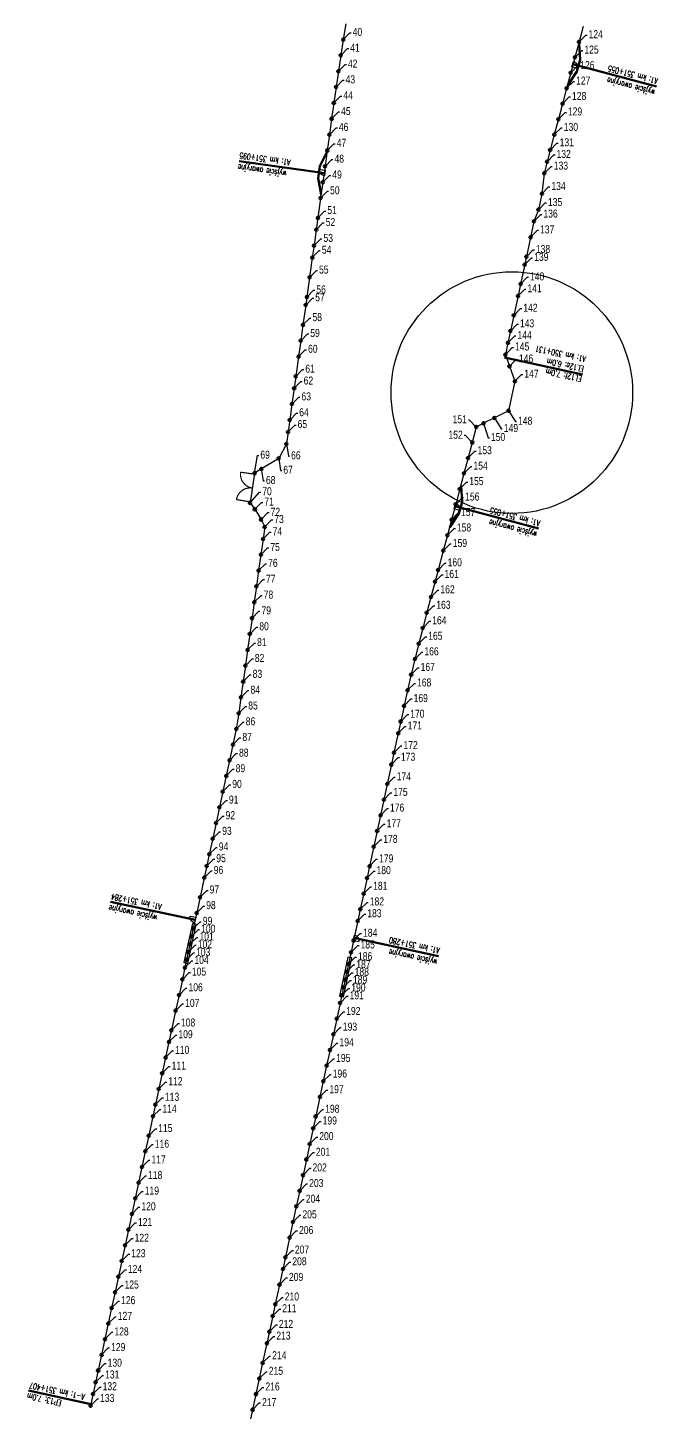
# Model space of a CAD drawing. Header units: metres. Extents: x 7402779 to 7405920, y 5696902 to 5712005.
# Drawn here: x 7404798.8 to 7404956.5, y 5697296.4 to 5697642.5 of the extents above; entities that cross this region are included whole.
import ezdxf

# ---------------------------------------------------------------- set-up
doc = ezdxf.new("R2010")
doc.units = ezdxf.units.M
for name, color, linetype in [('Drzwi ewakuacyjne', 100, 'Continuous'), ('Drzwi ewakuacyjne_opis', 7, 'Continuous'), ('Ekran_akustyczny', 100, 'Continuous'), ('Ekran_akustyczny_6.5m_opis', 7, 'Continuous'), ('Ekran_akustyczny_6m_opis', 7, 'Continuous'), ('Ekran_akustyczny_7m_opis', 7, 'Continuous'), ('Ekran_akustyczny_pale', 100, 'Continuous'), ('Ekran_akustyczny_pale_opis', 1, 'Continuous'), ('om_konstrukcja', 7, 'Continuous')]:
    doc.layers.add(name, color=color, linetype=linetype)
doc.styles.add('CDMSTYLE', font='CDMSIMPL', dxfattribs={"width": 0.8, "bigfont": 'CDMBIGPL'})
doc.styles.add('simplex 0.60', font='simplex.shx', dxfattribs={"width": 0.6})
doc.dimstyles.new('CDM-ME200MM', dxfattribs={"dimscale": 0.2, "dimtxt": 2.5, "dimasz": 1.5, "dimexe": 1.5, "dimexo": 5, "dimgap": 0.5, "dimtad": 1, "dimdec": 0, "dimlfac": 1000, "dimrnd": 1, "dimzin": 9, "dimtxsty": 'CDMSTYLE', "dimblk": 'OBLIQUE', "dimcen": 2.5, "dimdle": 1.5, "dimclrd": 9, "dimclre": 9, "dimadec": 1, "dimazin": 2, "dimtfac": 1, "dimtdec": 0, "dimtix": 1, "dimtmove": 2, "dimatfit": 3, "dimldrblk": 'NONE', "dimfxl": 1, "dimtvp": 1, "dimtolj": 1, "dimtzin": 0, "dimlwd": 25, "dimlwe": 25, "dimarcsym": 0})

# ---------------------------------------------------------------- blocks, each defined once
blk = doc.blocks.new('Wyjście awaryjne')
at = {"layer": 'Drzwi ewakuacyjne'}
blk.add_lwpolyline([(0, 0), (-1.4, 0, 0.414214), (0, -1.4)], format="xyb", close=True, dxfattribs=at)
blk = doc.blocks.new('_None')
blk = doc.blocks.new('_OBLIQUE')
at = {"color": 0, "linetype": 'ByBlock'}
blk.add_line((-0.5, -0.5), (0.5, 0.5), dxfattribs=at)

msp = doc.modelspace()

# ---------------------------------------------------------------- linework, layer by layer
at = {"color": 1, "linetype": 'Continuous', "lineweight": 25}
msp.add_circle((7404919.87, 5697551.25), 30.2, dxfattribs=at)
at = {"layer": 'Drzwi ewakuacyjne', "lineweight": 100, "const_width": 0.3}
msp.add_lwpolyline([(7404855.52, 5697530.88), (7404852.04, 5697531.36, 0.41102), (7404854.98, 5697527.41, 0.408938), (7404851.01, 5697524.52), (7404854.46, 5697523.95)], format="xyb", dxfattribs=at)
at = {"layer": 'Drzwi ewakuacyjne_opis', "lineweight": 100}
for p, q in [((7404956, 5697627.77), (7404935.08, 5697633.35)), ((7404956, 5697627.77), (7404935.08, 5697633.35)), ((7404851.67, 5697609.12), (7404873.12, 5697606.14)), ((7404926.51, 5697517.26), (7404905.59, 5697522.84)), ((7404819.51, 5697423.95), (7404840.69, 5697419.45)), ((7404901.5, 5697410.42), (7404880.33, 5697414.98))]:
    msp.add_line(p, q, dxfattribs=at)
at = {"layer": 'Drzwi ewakuacyjne_opis', "lineweight": 100, "flags": 128}
for points in [[(7404933.88, 5697628.09), (7404936.14, 5697631.52), (7404936.91, 5697634.42), (7404936.66, 5697638.53)], [(7404933.88, 5697628.09), (7404936.14, 5697631.52), (7404936.91, 5697634.42), (7404936.66, 5697638.53)], [(7404872.17, 5697600.76), (7404871.42, 5697604.86), (7404871.84, 5697607.83), (7404873.67, 5697611.52)], [(7404904.39, 5697517.59), (7404906.65, 5697521.01), (7404907.42, 5697523.91), (7404907.18, 5697528.02)]]:
    msp.add_lwpolyline(points, dxfattribs=at)
at = {"layer": 'Ekran_akustyczny', "linetype": 'Continuous', "lineweight": -3}
for points in [[(7404878.33, 5697643.43), (7404877.7, 5697639.48), (7404877.09, 5697635.53), (7404876.5, 5697631.57), (7404875.92, 5697627.61), (7404875.36, 5697623.65), (7404874.8, 5697619.69), (7404874.25, 5697615.73), (7404873.7, 5697611.77), (7404873.15, 5697607.8), (7404872.6, 5697603.84), (7404872.05, 5697599.88), (7404871.36, 5697594.93), (7404870.95, 5697591.96), (7404870.4, 5697588), (7404869.98, 5697585.02), (7404869.29, 5697580.07), (7404868.61, 5697575.12), (7404868.33, 5697573.14), (7404867.64, 5697568.19), (7404867.09, 5697564.22), (7404866.54, 5697560.26), (7404865.85, 5697555.31), (7404865.44, 5697552.34), (7404864.89, 5697548.38), (7404864.33, 5697544.42), (7404863.92, 5697541.44), (7404863.5, 5697538.42), (7404861.57, 5697534.81), (7404857.26, 5697532.17), (7404855.56, 5697531.12), (7404854.42, 5697523.71), (7404855.6, 5697522.1), (7404857.18, 5697519.54), (7404858.09, 5697517.7), (7404857.67, 5697514.68), (7404857.11, 5697510.72), (7404856.56, 5697506.76), (7404856.01, 5697502.8), (7404855.46, 5697498.84), (7404854.9, 5697494.88), (7404854.35, 5697490.92), (7404853.8, 5697486.95), (7404853.24, 5697482.99), (7404852.69, 5697479.03), (7404852.14, 5697475.07), (7404851.58, 5697471.11), (7404850.96, 5697467.16), (7404850.12, 5697463.25), (7404849.28, 5697459.34), (7404848.43, 5697455.43), (7404847.59, 5697451.52), (7404846.75, 5697447.61), (7404845.91, 5697443.7), (7404845.07, 5697439.78), (7404844.22, 5697435.88), (7404843.59, 5697432.94), (7404842.96, 5697430.01), (7404841.91, 5697425.12), (7404841.07, 5697421.21), (7404840.22, 5697417.3), (7404839.8, 5697415.34), (7404839.38, 5697413.39), (7404838.96, 5697411.43), (7404838.54, 5697409.48), (7404838.12, 5697407.53), (7404837.49, 5697404.59), (7404836.65, 5697400.68), (7404835.8, 5697396.77), (7404834.75, 5697391.88), (7404834.12, 5697388.95), (7404833.28, 5697385.04), (7404832.43, 5697381.13), (7404831.59, 5697377.22), (7404830.75, 5697373.31), (7404830.12, 5697370.38), (7404829.07, 5697365.49), (7404828.22, 5697361.58), (7404827.38, 5697357.67), (7404826.54, 5697353.76), (7404825.7, 5697349.85), (7404824.86, 5697345.94), (7404824.01, 5697342.03), (7404823.17, 5697338.12), (7404822.33, 5697334.21), (7404821.49, 5697330.29), (7404820.64, 5697326.38), (7404819.8, 5697322.47), (7404818.96, 5697318.56), (7404818.12, 5697314.65), (7404817.28, 5697310.74), (7404816.43, 5697306.83), (7404815.8, 5697303.9), (7404815.17, 5697300.97), (7404814.54, 5697298.04)], [(7404937.69, 5697642.79), (7404936.67, 5697638.93), (7404935.64, 5697635.06), (7404934.6, 5697631.2), (7404933.57, 5697627.33), (7404932.54, 5697623.47), (7404931.51, 5697619.6), (7404930.48, 5697615.74), (7404929.45, 5697611.87), (7404928.67, 5697608.97), (7404927.98, 5697606.06), (7404927.38, 5697600.96), (7404926.52, 5697596.95), (7404925.39, 5697594.06), (7404924.54, 5697590.1), (7404923.5, 5697585.21), (7404923.08, 5697583.26), (7404922.04, 5697578.37), (7404921.41, 5697575.43), (7404920.36, 5697570.55), (7404919.52, 5697566.63), (7404918.9, 5697563.7), (7404918.26, 5697560.72), (7404919.28, 5697557.84), (7404920.62, 5697554.08), (7404919.05, 5697546.74), (7404915.49, 5697544.94), (7404912.81, 5697543.58), (7404910.98, 5697542.66), (7404909.95, 5697538.79), (7404908.92, 5697534.93), (7404907.88, 5697531.06), (7404906.85, 5697527.2), (7404905.82, 5697523.33), (7404904.79, 5697519.47), (7404903.76, 5697515.61), (7404902.73, 5697511.74), (7404901.44, 5697506.91), (7404900.67, 5697504.01), (7404899.63, 5697500.15), (7404898.6, 5697496.28), (7404897.58, 5697492.41), (7404896.59, 5697488.54), (7404895.62, 5697484.66), (7404894.69, 5697480.77), (7404893.79, 5697476.87), (7404892.93, 5697472.96), (7404892.08, 5697469.05), (7404891.45, 5697466.12), (7404890.4, 5697461.23), (7404889.77, 5697458.3), (7404888.71, 5697453.41), (7404887.87, 5697449.5), (7404887.03, 5697445.59), (7404886.19, 5697441.68), (7404885.35, 5697437.77), (7404884.29, 5697432.88), (7404883.66, 5697429.95), (7404882.82, 5697426.04), (7404881.98, 5697422.13), (7404881.35, 5697419.2), (7404880.29, 5697414.31), (7404879.66, 5697411.38), (7404879.03, 5697408.44), (7404878.61, 5697406.49), (7404878.19, 5697404.53), (7404877.77, 5697402.58), (7404877.35, 5697400.62), (7404876.92, 5697398.67), (7404876.08, 5697394.76), (7404875.24, 5697390.85), (7404874.4, 5697386.94), (7404873.56, 5697383.03), (7404872.71, 5697379.12), (7404871.87, 5697375.21), (7404870.82, 5697370.32), (7404870.19, 5697367.39), (7404869.35, 5697363.47), (7404868.5, 5697359.57), (7404867.66, 5697355.66), (7404866.82, 5697351.74), (7404865.98, 5697347.83), (7404865.13, 5697343.92), (7404864.29, 5697340.01), (7404863.24, 5697335.12), (7404862.61, 5697332.19), (7404861.77, 5697328.28), (7404860.71, 5697323.39), (7404860.08, 5697320.46), (7404859.24, 5697316.55), (7404858.61, 5697313.62), (7404857.56, 5697308.73), (7404856.71, 5697304.82), (7404855.87, 5697300.91), (7404855.03, 5697297), (7404854.19, 5697293.09)]]:
    msp.add_lwpolyline(points, dxfattribs=at)
at = {"layer": 'Ekran_akustyczny_6m_opis', "lineweight": 100}
msp.add_line((7404937.54, 5697555.82), (7404918.01, 5697560.02), dxfattribs=at)
at = {"layer": 'Ekran_akustyczny_7m_opis', "lineweight": 100}
msp.add_line((7404798.99, 5697301.82), (7404814.63, 5697298.45), dxfattribs=at)
at = {"layer": 'Ekran_akustyczny_pale', "lineweight": 100}
for centre in [(7404877.7, 5697639.48), (7404936.67, 5697638.93), (7404877.09, 5697635.53), (7404935.64, 5697635.06), (7404876.5, 5697631.57), (7404934.6, 5697631.2), (7404875.92, 5697627.61), (7404933.57, 5697627.33), (7404875.36, 5697623.65), (7404932.54, 5697623.47), (7404874.8, 5697619.69), (7404931.51, 5697619.6), (7404874.25, 5697615.73), (7404930.48, 5697615.74), (7404873.7, 5697611.77), (7404929.45, 5697611.87), (7404873.15, 5697607.8), (7404927.98, 5697606.06), (7404928.67, 5697608.97), (7404872.6, 5697603.84), (7404872.05, 5697599.88), (7404927.38, 5697600.96), (7404926.52, 5697596.95), (7404870.95, 5697591.96), (7404871.36, 5697594.93), (7404925.39, 5697594.06), (7404924.55, 5697590.1), (7404869.98, 5697585.02), (7404870.4, 5697588), (7404923.5, 5697585.21), (7404923.08, 5697583.26), (7404869.29, 5697580.07), (7404922.04, 5697578.37), (7404868.61, 5697575.12), (7404921.41, 5697575.44), (7404868.33, 5697573.14), (7404867.64, 5697568.19), (7404920.36, 5697570.55), (7404867.09, 5697564.22), (7404919.52, 5697566.63), (7404918.26, 5697560.72), (7404918.9, 5697563.7), (7404866.54, 5697560.26), (7404919.28, 5697557.84), (7404865.85, 5697555.31), (7404920.62, 5697554.08), (7404865.44, 5697552.34), (7404864.89, 5697548.38), (7404864.33, 5697544.41), (7404912.81, 5697543.58), (7404915.49, 5697544.94), (7404919.05, 5697546.74), (7404863.92, 5697541.44), (7404910.98, 5697542.66), (7404863.5, 5697538.42), (7404909.95, 5697538.79), (7404861.57, 5697534.81), (7404908.92, 5697534.93), (7404855.56, 5697531.12), (7404857.26, 5697532.17), (7404907.89, 5697531.06), (7404906.85, 5697527.2), (7404854.42, 5697523.71), (7404905.82, 5697523.33), (7404855.6, 5697522.1), (7404857.18, 5697519.54), (7404904.79, 5697519.47), (7404858.09, 5697517.7), (7404857.67, 5697514.68), (7404903.76, 5697515.61), (7404857.11, 5697510.72), (7404902.73, 5697511.74), (7404856.56, 5697506.76), (7404901.44, 5697506.91), (7404856.01, 5697502.8), (7404900.67, 5697504.01), (7404855.45, 5697498.84), (7404899.63, 5697500.15), (7404854.9, 5697494.88), (7404898.6, 5697496.28), (7404897.58, 5697492.41), (7404854.35, 5697490.91), (7404896.59, 5697488.54), (7404853.8, 5697486.95), (7404895.63, 5697484.66), (7404853.24, 5697482.99), (7404852.69, 5697479.03), (7404894.69, 5697480.77), (7404852.14, 5697475.07), (7404893.79, 5697476.87), (7404851.58, 5697471.11), (7404892.93, 5697472.96), (7404850.96, 5697467.16), (7404892.08, 5697469.05), (7404891.45, 5697466.12), (7404850.12, 5697463.25), (7404890.4, 5697461.23), (7404849.28, 5697459.34), (7404889.77, 5697458.3), (7404848.44, 5697455.43), (7404888.71, 5697453.41), (7404847.59, 5697451.52), (7404846.75, 5697447.61), (7404887.87, 5697449.5), (7404845.91, 5697443.7), (7404887.03, 5697445.59), (7404845.07, 5697439.78), (7404886.19, 5697441.68), (7404885.35, 5697437.77), (7404843.59, 5697432.94), (7404844.22, 5697435.87), (7404884.29, 5697432.88), (7404842.96, 5697430.01), (7404883.66, 5697429.95), (7404882.82, 5697426.04), (7404841.91, 5697425.12), (7404841.07, 5697421.21), (7404881.35, 5697419.2), (7404881.98, 5697422.13), (7404839.8, 5697415.35), (7404840.22, 5697417.3), (7404839.38, 5697413.39), (7404880.29, 5697414.31), (7404838.54, 5697409.48), (7404838.96, 5697411.43), (7404879.03, 5697408.44), (7404879.66, 5697411.38), (7404838.12, 5697407.52), (7404878.61, 5697406.49), (7404837.49, 5697404.59), (7404877.77, 5697402.58), (7404878.19, 5697404.53), (7404836.65, 5697400.68), (7404876.92, 5697398.67), (7404877.35, 5697400.62), (7404835.8, 5697396.77), (7404876.08, 5697394.76), (7404834.75, 5697391.88), (7404834.12, 5697388.95), (7404875.24, 5697390.85), (7404833.28, 5697385.04), (7404874.4, 5697386.94), (7404832.43, 5697381.13), (7404873.56, 5697383.03), (7404831.59, 5697377.22), (7404872.71, 5697379.12), (7404871.87, 5697375.21), (7404830.12, 5697370.38), (7404830.75, 5697373.31), (7404870.82, 5697370.32), (7404870.19, 5697367.39), (7404829.07, 5697365.49), (7404869.35, 5697363.48), (7404828.22, 5697361.58), (7404827.38, 5697357.67), (7404868.5, 5697359.57), (7404826.54, 5697353.76), (7404867.66, 5697355.65), (7404825.7, 5697349.85), (7404866.82, 5697351.74), (7404865.98, 5697347.83), (7404824.86, 5697345.94), (7404865.13, 5697343.92), (7404824.01, 5697342.03), (7404864.29, 5697340.01), (7404823.17, 5697338.12), (7404822.33, 5697334.21), (7404862.61, 5697332.19), (7404863.24, 5697335.13), (7404821.49, 5697330.3), (7404820.65, 5697326.38), (7404861.77, 5697328.28), (7404819.8, 5697322.47), (7404860.71, 5697323.39), (7404818.96, 5697318.56), (7404860.08, 5697320.46), (7404859.24, 5697316.55), (7404818.12, 5697314.65), (7404858.61, 5697313.62), (7404817.28, 5697310.74), (7404857.56, 5697308.73), (7404816.43, 5697306.83), (7404856.71, 5697304.82), (7404815.8, 5697303.9), (7404814.54, 5697298.03), (7404815.17, 5697300.97), (7404855.87, 5697300.91), (7404855.03, 5697297)]:
    msp.add_circle(centre, 0.3, dxfattribs=at)
at = {"layer": 'om_konstrukcja', "color": 2, "lineweight": -3, "extrusion": (-0.000286771, 6.17581e-05, 1)}
for points, elevation in [([(7404839.68, 5697418.67), (7404837.57, 5697408.9), (7404838.55, 5697408.69), (7404840.66, 5697418.46)], -1771.63), ([(7404878.59, 5697410.29), (7404876.48, 5697400.52), (7404877.46, 5697400.31), (7404879.56, 5697410.08)], -1771.64)]:
    msp.add_lwpolyline(points, close=True, dxfattribs=dict(at, elevation=elevation))

# ---------------------------------------------------------------- block references
at = {"layer": 'Drzwi ewakuacyjne', "lineweight": 100, "xscale": -1}
for p, rotation in [((7404934.89, 5697632.67), 75.00845405147405), ((7404934.89, 5697632.67), 75.00845405147405), ((7404873.22, 5697606.83), 261.9373586483829), ((7404905.41, 5697522.17), 75.00845405147405), ((7404840.83, 5697420.13), 257.846411623799), ((7404880.19, 5697414.29), 77.70131535568468)]:
    msp.add_blockref('Wyjście awaryjne', p, dxfattribs=dict(at, rotation=rotation))

# ---------------------------------------------------------------- texts
at = {"layer": 'Drzwi ewakuacyjne_opis', "lineweight": 100, "char_height": 1.5, "style": 'simplex 0.60'}
for s, insert, attachment_point, rotation in [('A1: km 351+055', (7404956.53, 5697629.76), 7, 165.0557), ('A1: km 351+055', (7404956.53, 5697629.76), 7, 165.0557), ('wyjście awaryjne', (7404955.89, 5697627.35), 7, 165.0557), ('wyjście awaryjne', (7404955.89, 5697627.35), 7, 165.0557), ('A1: km 351+095', (7404851.86, 5697611.27), 9, 171.9375), ('wyjście awaryjne', (7404851.51, 5697608.8), 9, 171.9375), ('A1: km 351+055', (7404927.04, 5697519.25), 7, 165.0557), ('wyjście awaryjne', (7404926.4, 5697516.85), 7, 165.0557), ('A1: km 351+284', (7404819.84, 5697426.08), 9, 167.8466), ('wyjście awaryjne', (7404819.32, 5697423.64), 9, 167.8466), ('A1: km 351+280', (7404901.94, 5697412.44), 7, 167.8466), ('wyjście awaryjne', (7404901.41, 5697410), 7, 167.8466)]:
    msp.add_mtext(s, dxfattribs=dict(at, insert=insert, attachment_point=attachment_point, rotation=rotation))
at = {"layer": 'Ekran_akustyczny_6.5m_opis', "lineweight": 100, "char_height": 1.5, "attachment_point": 7, "rotation": 167.8466, "style": 'simplex 0.60'}
for s, insert in [('A1: km 350+131', (7404938.51, 5697560.3)), ('EL12e: 6.0m', (7404937.98, 5697557.83))]:
    msp.add_mtext(s, dxfattribs=dict(at, insert=insert))
at = {"layer": 'Ekran_akustyczny_6m_opis', "lineweight": 100, "insert": (7404937.45, 5697555.37), "char_height": 1.5, "attachment_point": 7, "rotation": 167.8466, "style": 'simplex 0.60'}
msp.add_mtext('EL12f: 7.0m', dxfattribs=at)
at = {"layer": 'Ekran_akustyczny_7m_opis', "lineweight": 100, "char_height": 1.5, "attachment_point": 9, "rotation": 167.8466, "style": 'simplex 0.60'}
for s, insert in [('A-1: km 351+407', (7404799.42, 5697303.86)), ('EP13: 7.0m', (7404798.81, 5697301.22))]:
    msp.add_mtext(s, dxfattribs=dict(at, insert=insert))
at = {"layer": 'Ekran_akustyczny_pale_opis', "color": 1, "lineweight": 100, "char_height": 2, "style": 'CDMSTYLE'}
for s, insert, attachment_point in [('40', (7404880.07, 5697641.4), 4), ('124', (7404939.04, 5697640.85), 4), ('41', (7404879.46, 5697637.45), 4), ('125', (7404938.01, 5697636.99), 4), ('42', (7404878.87, 5697633.49), 4), ('126', (7404936.97, 5697633.12), 4), ('43', (7404878.29, 5697629.54), 4), ('127', (7404935.94, 5697629.26), 4), ('44', (7404877.73, 5697625.58), 4), ('128', (7404934.91, 5697625.39), 4), ('45', (7404877.17, 5697621.61), 4), ('129', (7404933.88, 5697621.53), 4), ('46', (7404876.62, 5697617.65), 4), ('130', (7404932.85, 5697617.66), 4), ('47', (7404876.07, 5697613.69), 4), ('131', (7404931.82, 5697613.8), 4), ('48', (7404875.52, 5697609.73), 4), ('132', (7404931.04, 5697610.9), 4), ('49', (7404874.97, 5697605.77), 4), ('133', (7404930.35, 5697607.98), 4), ('50', (7404874.42, 5697601.81), 4), ('134', (7404929.75, 5697602.88), 4), ('135', (7404928.89, 5697598.88), 4), ('51', (7404873.73, 5697596.85), 4), ('136', (7404927.76, 5697595.99), 4), ('52', (7404873.32, 5697593.88), 4), ('137', (7404926.92, 5697592.03), 4), ('53', (7404872.77, 5697589.92), 4), ('54', (7404872.35, 5697586.95), 4), ('139', (7404925.45, 5697585.18), 4), ('138', (7404925.87, 5697587.14), 4), ('55', (7404871.66, 5697582), 4), ('141', (7404923.78, 5697577.36), 4), ('140', (7404924.41, 5697580.29), 4), ('57', (7404870.7, 5697575.06), 4), ('56', (7404870.98, 5697577.04), 4), ('142', (7404922.73, 5697572.47), 4), ('58', (7404870.01, 5697570.11), 4), ('143', (7404921.89, 5697568.56), 4), ('59', (7404869.46, 5697566.15), 4), ('144', (7404921.27, 5697565.63), 4), ('60', (7404868.91, 5697562.19), 4), ('145', (7404920.66, 5697562.78), 4), ('61', (7404868.22, 5697557.23), 4), ('146', (7404921.65, 5697559.77), 4), ('62', (7404867.81, 5697554.26), 4), ('147', (7404922.99, 5697556), 4), ('63', (7404867.26, 5697550.3), 4), ('64', (7404866.7, 5697546.34), 4), ('65', (7404866.29, 5697543.37), 4), ('151', (7404908.61, 5697544.58), 6), ('148', (7404921.42, 5697544.21), 4), ('152', (7404907.58, 5697540.72), 6), ('150', (7404914.63, 5697540.14), 4), ('149', (7404917.86, 5697542.4), 4), ('69', (7404856.98, 5697535.72), 4), ('153', (7404911.29, 5697536.85), 4), ('66', (7404864.67, 5697535.57), 4), ('154', (7404910.26, 5697532.99), 4), ('68', (7404858.38, 5697529.39), 4), ('67', (7404862.73, 5697531.96), 4), ('155', (7404909.22, 5697529.12), 4), ('70', (7404857.46, 5697526.6), 4), ('156', (7404908.19, 5697525.26), 4), ('71', (7404857.97, 5697524.02), 4), ('72', (7404859.55, 5697521.47), 4), ('73', (7404860.46, 5697519.63), 4), ('157', (7404907.16, 5697521.39), 4), ('74', (7404860.04, 5697516.61), 4), ('158', (7404906.13, 5697517.53), 4), ('75', (7404859.48, 5697512.65), 4), ('159', (7404905.1, 5697513.66), 4), ('76', (7404858.93, 5697508.69), 4), ('160', (7404903.81, 5697508.83), 4), ('77', (7404858.38, 5697504.72), 4), ('161', (7404903.04, 5697505.94), 4), ('162', (7404902.01, 5697502.07), 4), ('78', (7404857.82, 5697500.76), 4), ('163', (7404900.97, 5697498.21), 4), ('79', (7404857.27, 5697496.8), 4), ('164', (7404899.95, 5697494.34), 4), ('80', (7404856.72, 5697492.84), 4), ('81', (7404856.17, 5697488.88), 4), ('165', (7404898.96, 5697490.46), 4), ('82', (7404855.61, 5697484.92), 4), ('166', (7404898, 5697486.58), 4), ('83', (7404855.06, 5697480.95), 4), ('167', (7404897.06, 5697482.69), 4), ('84', (7404854.51, 5697476.99), 4), ('168', (7404896.16, 5697478.79), 4), ('169', (7404895.3, 5697474.89), 4), ('85', (7404853.95, 5697473.03), 4), ('170', (7404894.45, 5697470.98), 4), ('86', (7404853.33, 5697469.08), 4), ('171', (7404893.82, 5697468.05), 4), ('87', (7404852.49, 5697465.17), 4), ('172', (7404892.77, 5697463.16), 4), ('88', (7404851.65, 5697461.26), 4), ('173', (7404892.14, 5697460.23), 4), ('89', (7404850.81, 5697457.35), 4), ('90', (7404849.96, 5697453.44), 4), ('174', (7404891.08, 5697455.34), 4), ('91', (7404849.12, 5697449.53), 4), ('175', (7404890.24, 5697451.43), 4), ('176', (7404889.4, 5697447.52), 4), ('92', (7404848.28, 5697445.62), 4), ('177', (7404888.56, 5697443.61), 4), ('93', (7404847.44, 5697441.71), 4), ('178', (7404887.72, 5697439.7), 4), ('94', (7404846.59, 5697437.8), 4), ('96', (7404845.33, 5697431.93), 4), ('95', (7404845.96, 5697434.87), 4), ('180', (7404886.03, 5697431.88), 4), ('179', (7404886.66, 5697434.81), 4), ('97', (7404844.28, 5697427.05), 4), ('181', (7404885.19, 5697427.97), 4), ('98', (7404843.44, 5697423.14), 4), ('182', (7404884.35, 5697424.06), 4), ('99', (7404842.59, 5697419.22), 4), ('183', (7404883.72, 5697421.12), 4), ('101', (7404841.75, 5697415.31), 4), ('100', (7404842.17, 5697417.27), 4), ('184', (7404882.66, 5697416.23), 4), ('103', (7404840.91, 5697411.4), 4), ('102', (7404841.33, 5697413.36), 4), ('185', (7404882.03, 5697413.3), 4), ('104', (7404840.49, 5697409.45), 4), ('187', (7404880.98, 5697408.41), 4), ('186', (7404881.4, 5697410.37), 4), ('105', (7404839.86, 5697406.52), 4), ('189', (7404880.14, 5697404.5), 4), ('188', (7404880.56, 5697406.46), 4), ('106', (7404839.02, 5697402.61), 4), ('190', (7404879.72, 5697402.55), 4), ('107', (7404838.17, 5697398.7), 4), ('191', (7404879.29, 5697400.59), 4), ('108', (7404837.12, 5697393.81), 4), ('192', (7404878.45, 5697396.68), 4), ('109', (7404836.49, 5697390.87), 4), ('193', (7404877.61, 5697392.77), 4), ('110', (7404835.65, 5697386.96), 4), ('194', (7404876.77, 5697388.86), 4), ('195', (7404875.93, 5697384.95), 4), ('111', (7404834.81, 5697383.05), 4), ('196', (7404875.08, 5697381.04), 4), ('112', (7404833.96, 5697379.14), 4), ('197', (7404874.24, 5697377.13), 4), ('113', (7404833.12, 5697375.23), 4), ('114', (7404832.49, 5697372.3), 4), ('198', (7404873.19, 5697372.24), 4), ('115', (7404831.44, 5697367.41), 4), ('199', (7404872.56, 5697369.31), 4), ('116', (7404830.59, 5697363.5), 4), ('200', (7404871.72, 5697365.4), 4), ('117', (7404829.75, 5697359.59), 4), ('201', (7404870.87, 5697361.49), 4), ('118', (7404828.91, 5697355.68), 4), ('202', (7404870.03, 5697357.58), 4), ('203', (7404869.19, 5697353.67), 4), ('119', (7404828.07, 5697351.77), 4), ('204', (7404868.35, 5697349.76), 4), ('120', (7404827.23, 5697347.86), 4), ('205', (7404867.5, 5697345.85), 4), ('121', (7404826.38, 5697343.95), 4), ('206', (7404866.66, 5697341.94), 4), ('122', (7404825.54, 5697340.04), 4), ('123', (7404824.7, 5697336.13), 4), ('207', (7404865.61, 5697337.05), 4), ('124', (7404823.86, 5697332.22), 4), ('208', (7404864.98, 5697334.12), 4), ('125', (7404823.02, 5697328.31), 4), ('209', (7404864.14, 5697330.21), 4), ('210', (7404863.08, 5697325.32), 4), ('126', (7404822.17, 5697324.4), 4), ('211', (7404862.45, 5697322.39), 4), ('127', (7404821.33, 5697320.49), 4), ('212', (7404861.61, 5697318.48), 4), ('128', (7404820.49, 5697316.58), 4), ('213', (7404860.98, 5697315.54), 4), ('129', (7404819.65, 5697312.67), 4), ('130', (7404818.8, 5697308.76), 4), ('214', (7404859.93, 5697310.65), 4), ('131', (7404818.17, 5697305.82), 4), ('215', (7404859.08, 5697306.74), 4), ('132', (7404817.54, 5697302.89), 4), ('216', (7404858.24, 5697302.83), 4), ('133', (7404816.91, 5697299.96), 4), ('217', (7404857.4, 5697298.92), 4)]:
    msp.add_mtext(s, dxfattribs=dict(at, insert=insert, attachment_point=attachment_point))

# ---------------------------------------------------------------- leaders
at = {"layer": 'Ekran_akustyczny_pale_opis', "color": 1, "lineweight": 100, "annotation_type": 0, "has_hookline": 1}
for points, hookline_direction, text_width in [([(7404877.7, 5697639.48), (7404879.39, 5697641.19), (7404879.69, 5697641.19)], 0, 2.59), ([(7404936.67, 5697638.93), (7404938.36, 5697640.64), (7404938.66, 5697640.64)], 0, 3.89), ([(7404877.09, 5697635.53), (7404878.78, 5697637.24), (7404879.08, 5697637.24)], 0, 1.9), ([(7404935.64, 5697635.06), (7404937.33, 5697636.77), (7404937.63, 5697636.77)], 0, 3.81), ([(7404876.5, 5697631.57), (7404878.19, 5697633.28), (7404878.49, 5697633.28)], 0, 2.59), ([(7404934.6, 5697631.2), (7404936.3, 5697632.91), (7404936.6, 5697632.91)], 0, 3.73), ([(7404875.92, 5697627.61), (7404877.61, 5697629.32), (7404877.91, 5697629.32)], 0, 2.59), ([(7404933.57, 5697627.33), (7404935.26, 5697629.04), (7404935.56, 5697629.04)], 0, 3.81), ([(7404875.36, 5697623.65), (7404877.05, 5697625.36), (7404877.35, 5697625.36)], 0, 2.67), ([(7404932.54, 5697623.47), (7404934.23, 5697625.18), (7404934.53, 5697625.18)], 0, 3.81), ([(7404874.8, 5697619.69), (7404876.5, 5697621.4), (7404876.8, 5697621.4)], 0, 2.59), ([(7404931.51, 5697619.6), (7404933.2, 5697621.31), (7404933.5, 5697621.31)], 0, 3.73), ([(7404874.25, 5697615.73), (7404875.94, 5697617.44), (7404876.24, 5697617.44)], 0, 2.51), ([(7404930.48, 5697615.74), (7404932.17, 5697617.45), (7404932.47, 5697617.45)], 0, 3.81), ([(7404873.7, 5697611.77), (7404875.39, 5697613.48), (7404875.69, 5697613.48)], 0, 2.59), ([(7404929.45, 5697611.87), (7404931.14, 5697613.59), (7404931.44, 5697613.59)], 0, 3.12), ([(7404873.15, 5697607.8), (7404874.84, 5697609.52), (7404875.14, 5697609.52)], 0, 2.59), ([(7404928.67, 5697608.97), (7404930.36, 5697610.69), (7404930.66, 5697610.69)], 0, 3.81), ([(7404927.98, 5697606.06), (7404929.67, 5697607.77), (7404929.97, 5697607.77)], 0, 3.81), ([(7404872.6, 5697603.84), (7404874.29, 5697605.56), (7404874.59, 5697605.56)], 0, 2.51), ([(7404927.38, 5697600.96), (7404929.07, 5697602.67), (7404929.37, 5697602.67)], 0, 3.89), ([(7404872.05, 5697599.88), (7404873.74, 5697601.59), (7404874.04, 5697601.59)], 0, 2.59), ([(7404871.36, 5697594.93), (7404873.05, 5697596.64), (7404873.35, 5697596.64)], 0, 1.9), ([(7404925.39, 5697594.06), (7404927.08, 5697595.78), (7404927.38, 5697595.78)], 0, 3.73), ([(7404926.52, 5697596.95), (7404928.21, 5697598.66), (7404928.51, 5697598.66)], 0, 3.81), ([(7404870.95, 5697591.96), (7404872.64, 5697593.67), (7404872.94, 5697593.67)], 0, 2.59), ([(7404870.4, 5697588), (7404872.09, 5697589.71), (7404872.39, 5697589.71)], 0, 2.59), ([(7404924.55, 5697590.1), (7404926.24, 5697591.82), (7404926.54, 5697591.82)], 0, 3.81), ([(7404869.98, 5697585.02), (7404871.67, 5697586.74), (7404871.97, 5697586.74)], 0, 2.67), ([(7404923.5, 5697585.21), (7404925.19, 5697586.93), (7404925.49, 5697586.93)], 0, 3.81), ([(7404869.29, 5697580.07), (7404870.99, 5697581.78), (7404871.29, 5697581.78)], 0, 2.59), ([(7404923.08, 5697583.26), (7404924.77, 5697584.97), (7404925.07, 5697584.97)], 0, 3.73), ([(7404922.04, 5697578.37), (7404923.73, 5697580.08), (7404924.03, 5697580.08)], 0, 3.81), ([(7404868.33, 5697573.14), (7404870.02, 5697574.85), (7404870.32, 5697574.85)], 0, 2.59), ([(7404868.61, 5697575.12), (7404870.3, 5697576.83), (7404870.6, 5697576.83)], 0, 2.51), ([(7404921.41, 5697575.44), (7404923.1, 5697577.15), (7404923.4, 5697577.15)], 0, 3.12), ([(7404920.36, 5697570.55), (7404922.05, 5697572.26), (7404922.35, 5697572.26)], 0, 3.81), ([(7404867.64, 5697568.19), (7404869.33, 5697569.9), (7404869.63, 5697569.9)], 0, 2.59), ([(7404919.52, 5697566.63), (7404921.21, 5697568.35), (7404921.51, 5697568.35)], 0, 3.81), ([(7404867.09, 5697564.22), (7404868.78, 5697565.94), (7404869.08, 5697565.94)], 0, 2.51), ([(7404918.9, 5697563.7), (7404920.59, 5697565.41), (7404920.89, 5697565.41)], 0, 3.89), ([(7404866.54, 5697560.26), (7404868.23, 5697561.97), (7404868.53, 5697561.97)], 0, 2.59), ([(7404918.26, 5697560.72), (7404919.98, 5697562.57), (7404920.28, 5697562.57)], 0, 3.81), ([(7404919.28, 5697557.84), (7404920.97, 5697559.56), (7404921.27, 5697559.56)], 0, 3.73), ([(7404865.44, 5697552.34), (7404867.13, 5697554.05), (7404867.43, 5697554.05)], 0, 2.59), ([(7404865.85, 5697555.31), (7404867.54, 5697557.02), (7404867.84, 5697557.02)], 0, 1.9), ([(7404920.62, 5697554.08), (7404922.32, 5697555.79), (7404922.62, 5697555.79)], 0, 3.81), ([(7404864.89, 5697548.38), (7404866.58, 5697550.09), (7404866.88, 5697550.09)], 0, 2.59), ([(7404864.33, 5697544.41), (7404866.03, 5697546.13), (7404866.33, 5697546.13)], 0, 2.67), ([(7404910.98, 5697542.66), (7404909.29, 5697544.37), (7404908.99, 5697544.37)], 1, 3.12), ([(7404915.49, 5697544.94), (7404917.18, 5697542.19), (7404917.48, 5697542.19)], 0, 3.73), ([(7404919.05, 5697546.74), (7404920.75, 5697544), (7404921.05, 5697544)], 0, 3.81), ([(7404863.92, 5697541.44), (7404865.61, 5697543.16), (7404865.91, 5697543.16)], 0, 2.59), ([(7404909.95, 5697538.79), (7404908.26, 5697540.51), (7404907.96, 5697540.51)], 1, 3.81), ([(7404912.81, 5697543.58), (7404913.95, 5697539.93), (7404914.25, 5697539.93)], 0, 3.81), ([(7404863.5, 5697538.42), (7404863.99, 5697535.36), (7404864.29, 5697535.36)], 0, 2.51), ([(7404855.56, 5697531.12), (7404856.3, 5697535.51), (7404856.6, 5697535.51)], 0, 2.51), ([(7404861.57, 5697534.81), (7404862.06, 5697531.75), (7404862.36, 5697531.75)], 0, 2.59), ([(7404908.92, 5697534.93), (7404910.61, 5697536.64), (7404910.91, 5697536.64)], 0, 3.81), ([(7404857.22, 5697532.24), (7404857.71, 5697529.18), (7404858.01, 5697529.18)], 0, 2.59), ([(7404907.89, 5697531.06), (7404909.58, 5697532.78), (7404909.88, 5697532.78)], 0, 3.89), ([(7404854.42, 5697523.71), (7404856.78, 5697526.39), (7404857.08, 5697526.39)], 0, 2.59), ([(7404906.85, 5697527.2), (7404908.55, 5697528.91), (7404908.85, 5697528.91)], 0, 3.81), ([(7404855.6, 5697522.1), (7404857.3, 5697523.81), (7404857.6, 5697523.81)], 0, 1.9), ([(7404905.82, 5697523.33), (7404907.51, 5697525.05), (7404907.81, 5697525.05)], 0, 3.73), ([(7404857.18, 5697519.54), (7404858.87, 5697521.25), (7404859.17, 5697521.25)], 0, 2.59), ([(7404858.09, 5697517.7), (7404859.78, 5697519.42), (7404860.08, 5697519.42)], 0, 2.59), ([(7404904.79, 5697519.47), (7404906.48, 5697521.18), (7404906.78, 5697521.18)], 0, 3.81), ([(7404857.67, 5697514.68), (7404859.36, 5697516.4), (7404859.66, 5697516.4)], 0, 2.67), ([(7404903.76, 5697515.61), (7404905.45, 5697517.32), (7404905.75, 5697517.32)], 0, 3.81), ([(7404902.73, 5697511.74), (7404904.42, 5697513.45), (7404904.72, 5697513.45)], 0, 3.73), ([(7404857.11, 5697510.72), (7404858.8, 5697512.44), (7404859.1, 5697512.44)], 0, 2.59), ([(7404856.56, 5697506.76), (7404858.25, 5697508.47), (7404858.55, 5697508.47)], 0, 2.51), ([(7404900.67, 5697504.01), (7404902.36, 5697505.72), (7404902.66, 5697505.72)], 0, 3.12), ([(7404901.44, 5697506.91), (7404903.13, 5697508.62), (7404903.43, 5697508.62)], 0, 3.81), ([(7404856.01, 5697502.8), (7404857.7, 5697504.51), (7404858, 5697504.51)], 0, 2.59), ([(7404855.45, 5697498.84), (7404857.15, 5697500.55), (7404857.45, 5697500.55)], 0, 2.59), ([(7404899.63, 5697500.15), (7404901.33, 5697501.86), (7404901.63, 5697501.86)], 0, 3.81), ([(7404854.9, 5697494.88), (7404856.59, 5697496.59), (7404856.89, 5697496.59)], 0, 2.51), ([(7404898.6, 5697496.28), (7404900.29, 5697497.99), (7404900.59, 5697497.99)], 0, 3.81), ([(7404854.35, 5697490.91), (7404856.04, 5697492.63), (7404856.34, 5697492.63)], 0, 2.59), ([(7404897.58, 5697492.41), (7404899.27, 5697494.13), (7404899.57, 5697494.13)], 0, 3.89), ([(7404853.8, 5697486.95), (7404855.49, 5697488.67), (7404855.79, 5697488.67)], 0, 1.9), ([(7404896.59, 5697488.54), (7404898.28, 5697490.25), (7404898.58, 5697490.25)], 0, 3.81), ([(7404895.63, 5697484.66), (7404897.32, 5697486.37), (7404897.62, 5697486.37)], 0, 3.73), ([(7404853.24, 5697482.99), (7404854.93, 5697484.7), (7404855.23, 5697484.7)], 0, 2.59), ([(7404894.69, 5697480.77), (7404896.39, 5697482.48), (7404896.69, 5697482.48)], 0, 3.81), ([(7404852.69, 5697479.03), (7404854.38, 5697480.74), (7404854.68, 5697480.74)], 0, 2.59), ([(7404893.79, 5697476.87), (7404895.49, 5697478.58), (7404895.79, 5697478.58)], 0, 3.81), ([(7404852.14, 5697475.07), (7404853.83, 5697476.78), (7404854.13, 5697476.78)], 0, 2.67), ([(7404892.93, 5697472.96), (7404894.62, 5697474.68), (7404894.92, 5697474.68)], 0, 3.73), ([(7404851.58, 5697471.11), (7404853.27, 5697472.82), (7404853.57, 5697472.82)], 0, 2.59), ([(7404850.96, 5697467.16), (7404852.65, 5697468.87), (7404852.95, 5697468.87)], 0, 2.51), ([(7404891.45, 5697466.12), (7404893.14, 5697467.83), (7404893.44, 5697467.83)], 0, 3.12), ([(7404892.08, 5697469.05), (7404893.77, 5697470.77), (7404894.07, 5697470.77)], 0, 3.81), ([(7404850.12, 5697463.25), (7404851.81, 5697464.96), (7404852.11, 5697464.96)], 0, 2.59), ([(7404849.28, 5697459.34), (7404850.97, 5697461.05), (7404851.27, 5697461.05)], 0, 2.59), ([(7404890.4, 5697461.23), (7404892.09, 5697462.95), (7404892.39, 5697462.95)], 0, 3.81), ([(7404848.44, 5697455.43), (7404850.13, 5697457.14), (7404850.43, 5697457.14)], 0, 2.51), ([(7404889.77, 5697458.3), (7404891.46, 5697460.01), (7404891.76, 5697460.01)], 0, 3.81), ([(7404888.71, 5697453.41), (7404890.41, 5697455.13), (7404890.71, 5697455.13)], 0, 3.89), ([(7404847.59, 5697451.52), (7404849.28, 5697453.23), (7404849.58, 5697453.23)], 0, 2.59), ([(7404887.87, 5697449.5), (7404889.56, 5697451.22), (7404889.86, 5697451.22)], 0, 3.81), ([(7404846.75, 5697447.61), (7404848.44, 5697449.32), (7404848.74, 5697449.32)], 0, 1.9), ([(7404887.03, 5697445.59), (7404888.72, 5697447.31), (7404889.02, 5697447.31)], 0, 3.73), ([(7404845.91, 5697443.7), (7404847.6, 5697445.41), (7404847.9, 5697445.41)], 0, 2.59), ([(7404886.19, 5697441.68), (7404887.88, 5697443.4), (7404888.18, 5697443.4)], 0, 3.81), ([(7404845.07, 5697439.78), (7404846.76, 5697441.5), (7404847.06, 5697441.5)], 0, 2.59), ([(7404844.22, 5697435.87), (7404845.92, 5697437.59), (7404846.22, 5697437.59)], 0, 2.67), ([(7404885.35, 5697437.77), (7404887.04, 5697439.48), (7404887.34, 5697439.48)], 0, 3.81), ([(7404843.59, 5697432.94), (7404845.28, 5697434.65), (7404845.58, 5697434.65)], 0, 2.59), ([(7404884.29, 5697432.88), (7404885.98, 5697434.6), (7404886.28, 5697434.6)], 0, 3.73), ([(7404842.96, 5697430.01), (7404844.65, 5697431.72), (7404844.95, 5697431.72)], 0, 2.51), ([(7404883.66, 5697429.95), (7404885.35, 5697431.66), (7404885.65, 5697431.66)], 0, 3.81), ([(7404841.91, 5697425.12), (7404843.6, 5697426.83), (7404843.9, 5697426.83)], 0, 2.59), ([(7404882.82, 5697426.04), (7404884.51, 5697427.75), (7404884.81, 5697427.75)], 0, 3.12), ([(7404841.07, 5697421.21), (7404842.76, 5697422.92), (7404843.06, 5697422.92)], 0, 2.59), ([(7404881.98, 5697422.13), (7404883.67, 5697423.84), (7404883.97, 5697423.84)], 0, 3.81), ([(7404840.22, 5697417.3), (7404841.92, 5697419.01), (7404842.22, 5697419.01)], 0, 2.51), ([(7404881.35, 5697419.2), (7404883.04, 5697420.91), (7404883.34, 5697420.91)], 0, 3.81), ([(7404839.8, 5697415.35), (7404841.49, 5697417.06), (7404841.79, 5697417.06)], 0, 3.81), ([(7404880.29, 5697414.31), (7404881.98, 5697416.02), (7404882.28, 5697416.02)], 0, 3.89), ([(7404838.96, 5697411.43), (7404840.65, 5697413.15), (7404840.95, 5697413.15)], 0, 3.81), ([(7404839.38, 5697413.39), (7404841.07, 5697415.1), (7404841.37, 5697415.1)], 0, 3.12), ([(7404879.66, 5697411.38), (7404881.35, 5697413.09), (7404881.65, 5697413.09)], 0, 3.81), ([(7404838.12, 5697407.52), (7404839.81, 5697409.24), (7404840.11, 5697409.24)], 0, 3.89), ([(7404838.54, 5697409.48), (7404840.23, 5697411.19), (7404840.53, 5697411.19)], 0, 3.81), ([(7404879.03, 5697408.44), (7404880.72, 5697410.16), (7404881.02, 5697410.16)], 0, 3.73), ([(7404837.49, 5697404.59), (7404839.18, 5697406.3), (7404839.48, 5697406.3)], 0, 3.81), ([(7404878.19, 5697404.53), (7404879.88, 5697406.25), (7404880.18, 5697406.25)], 0, 3.81), ([(7404878.61, 5697406.49), (7404880.3, 5697408.2), (7404880.6, 5697408.2)], 0, 3.81), ([(7404836.65, 5697400.68), (7404838.34, 5697402.39), (7404838.64, 5697402.39)], 0, 3.73), ([(7404877.35, 5697400.62), (7404879.04, 5697402.34), (7404879.34, 5697402.34)], 0, 3.81), ([(7404877.77, 5697402.58), (7404879.46, 5697404.29), (7404879.76, 5697404.29)], 0, 3.73), ([(7404835.8, 5697396.77), (7404837.49, 5697398.48), (7404837.79, 5697398.48)], 0, 3.81), ([(7404876.92, 5697398.67), (7404878.62, 5697400.38), (7404878.92, 5697400.38)], 0, 3.12), ([(7404876.08, 5697394.76), (7404877.77, 5697396.47), (7404878.07, 5697396.47)], 0, 3.81), ([(7404834.75, 5697391.88), (7404836.44, 5697393.6), (7404836.74, 5697393.6)], 0, 3.81), ([(7404875.24, 5697390.85), (7404876.93, 5697392.56), (7404877.23, 5697392.56)], 0, 3.81), ([(7404834.12, 5697388.95), (7404835.81, 5697390.66), (7404836.11, 5697390.66)], 0, 3.73), ([(7404874.4, 5697386.94), (7404876.09, 5697388.65), (7404876.39, 5697388.65)], 0, 3.89), ([(7404833.28, 5697385.04), (7404834.97, 5697386.75), (7404835.27, 5697386.75)], 0, 3.5), ([(7404873.56, 5697383.03), (7404875.25, 5697384.74), (7404875.55, 5697384.74)], 0, 3.81), ([(7404832.43, 5697381.13), (7404834.13, 5697382.84), (7404834.43, 5697382.84)], 0, 2.82), ([(7404831.59, 5697377.22), (7404833.28, 5697378.93), (7404833.58, 5697378.93)], 0, 3.5), ([(7404872.71, 5697379.12), (7404874.41, 5697380.83), (7404874.71, 5697380.83)], 0, 3.73), ([(7404830.75, 5697373.31), (7404832.44, 5697375.02), (7404832.74, 5697375.02)], 0, 3.5), ([(7404871.87, 5697375.21), (7404873.56, 5697376.92), (7404873.86, 5697376.92)], 0, 3.81), ([(7404830.12, 5697370.38), (7404831.81, 5697372.09), (7404832.11, 5697372.09)], 0, 3.58), ([(7404870.82, 5697370.32), (7404872.51, 5697372.03), (7404872.81, 5697372.03)], 0, 3.81), ([(7404829.07, 5697365.49), (7404830.76, 5697367.2), (7404831.06, 5697367.2)], 0, 3.5), ([(7404870.19, 5697367.39), (7404871.88, 5697369.1), (7404872.18, 5697369.1)], 0, 3.73), ([(7404869.35, 5697363.48), (7404871.04, 5697365.19), (7404871.34, 5697365.19)], 0, 4.11), ([(7404828.22, 5697361.58), (7404829.92, 5697363.29), (7404830.22, 5697363.29)], 0, 3.43), ([(7404868.5, 5697359.57), (7404870.19, 5697361.28), (7404870.49, 5697361.28)], 0, 3.43), ([(7404827.38, 5697357.67), (7404829.07, 5697359.38), (7404829.37, 5697359.38)], 0, 3.5), ([(7404867.66, 5697355.65), (7404869.35, 5697357.37), (7404869.65, 5697357.37)], 0, 4.11), ([(7404826.54, 5697353.76), (7404828.23, 5697355.47), (7404828.53, 5697355.47)], 0, 3.5), ([(7404866.82, 5697351.74), (7404868.51, 5697353.46), (7404868.81, 5697353.46)], 0, 4.11), ([(7404825.7, 5697349.85), (7404827.39, 5697351.56), (7404827.69, 5697351.56)], 0, 3.43), ([(7404824.86, 5697345.94), (7404826.55, 5697347.65), (7404826.85, 5697347.65)], 0, 3.81), ([(7404865.98, 5697347.83), (7404867.67, 5697349.55), (7404867.97, 5697349.55)], 0, 4.19), ([(7404824.01, 5697342.03), (7404825.71, 5697343.74), (7404826.01, 5697343.74)], 0, 3.12), ([(7404865.13, 5697343.92), (7404866.83, 5697345.64), (7404867.13, 5697345.64)], 0, 4.11), ([(7404823.17, 5697338.12), (7404824.86, 5697339.83), (7404825.16, 5697339.83)], 0, 3.81), ([(7404864.29, 5697340.01), (7404865.98, 5697341.73), (7404866.28, 5697341.73)], 0, 4.04), ([(7404863.24, 5697335.13), (7404864.93, 5697336.84), (7404865.23, 5697336.84)], 0, 4.11), ([(7404822.33, 5697334.21), (7404824.02, 5697335.92), (7404824.32, 5697335.92)], 0, 3.81), ([(7404862.61, 5697332.19), (7404864.3, 5697333.91), (7404864.6, 5697333.91)], 0, 4.11), ([(7404821.49, 5697330.3), (7404823.18, 5697332.01), (7404823.48, 5697332.01)], 0, 3.89), ([(7404861.77, 5697328.28), (7404863.46, 5697330), (7404863.76, 5697330)], 0, 4.04), ([(7404820.65, 5697326.38), (7404822.34, 5697328.1), (7404822.64, 5697328.1)], 0, 3.81), ([(7404819.8, 5697322.47), (7404821.49, 5697324.19), (7404821.79, 5697324.19)], 0, 3.73), ([(7404860.08, 5697320.46), (7404861.77, 5697322.17), (7404862.07, 5697322.17)], 0, 3.12), ([(7404860.71, 5697323.39), (7404862.41, 5697325.11), (7404862.71, 5697325.11)], 0, 3.81), ([(7404818.96, 5697318.56), (7404820.65, 5697320.28), (7404820.95, 5697320.28)], 0, 3.81), ([(7404818.12, 5697314.65), (7404819.81, 5697316.37), (7404820.11, 5697316.37)], 0, 3.81), ([(7404858.61, 5697313.62), (7404860.3, 5697315.33), (7404860.6, 5697315.33)], 0, 3.81), ([(7404859.24, 5697316.55), (7404860.93, 5697318.26), (7404861.23, 5697318.26)], 0, 3.81), ([(7404817.28, 5697310.74), (7404818.97, 5697312.46), (7404819.27, 5697312.46)], 0, 3.73), ([(7404816.43, 5697306.83), (7404818.13, 5697308.55), (7404818.43, 5697308.55)], 0, 3.81), ([(7404857.56, 5697308.73), (7404859.25, 5697310.44), (7404859.55, 5697310.44)], 0, 3.89), ([(7404815.8, 5697303.9), (7404817.49, 5697305.61), (7404817.79, 5697305.61)], 0, 3.12), ([(7404856.71, 5697304.82), (7404858.4, 5697306.53), (7404858.7, 5697306.53)], 0, 3.81), ([(7404815.17, 5697300.97), (7404816.86, 5697302.68), (7404817.16, 5697302.68)], 0, 3.81), ([(7404855.87, 5697300.91), (7404857.56, 5697302.62), (7404857.86, 5697302.62)], 0, 3.73), ([(7404814.54, 5697298.03), (7404816.23, 5697299.75), (7404816.53, 5697299.75)], 0, 3.81), ([(7404855.03, 5697297), (7404856.72, 5697298.71), (7404857.02, 5697298.71)], 0, 3.81)]:
    msp.add_leader(points, dimstyle='CDM-ME200MM', override={"dimtxt": 3.5, "dimgap": 0.5, "dimtad": 0, "dimzin": 0, "dimclrd": 1}, dxfattribs=dict(at, hookline_direction=hookline_direction, text_width=text_width))

doc.saveas('drawing.dxf')
